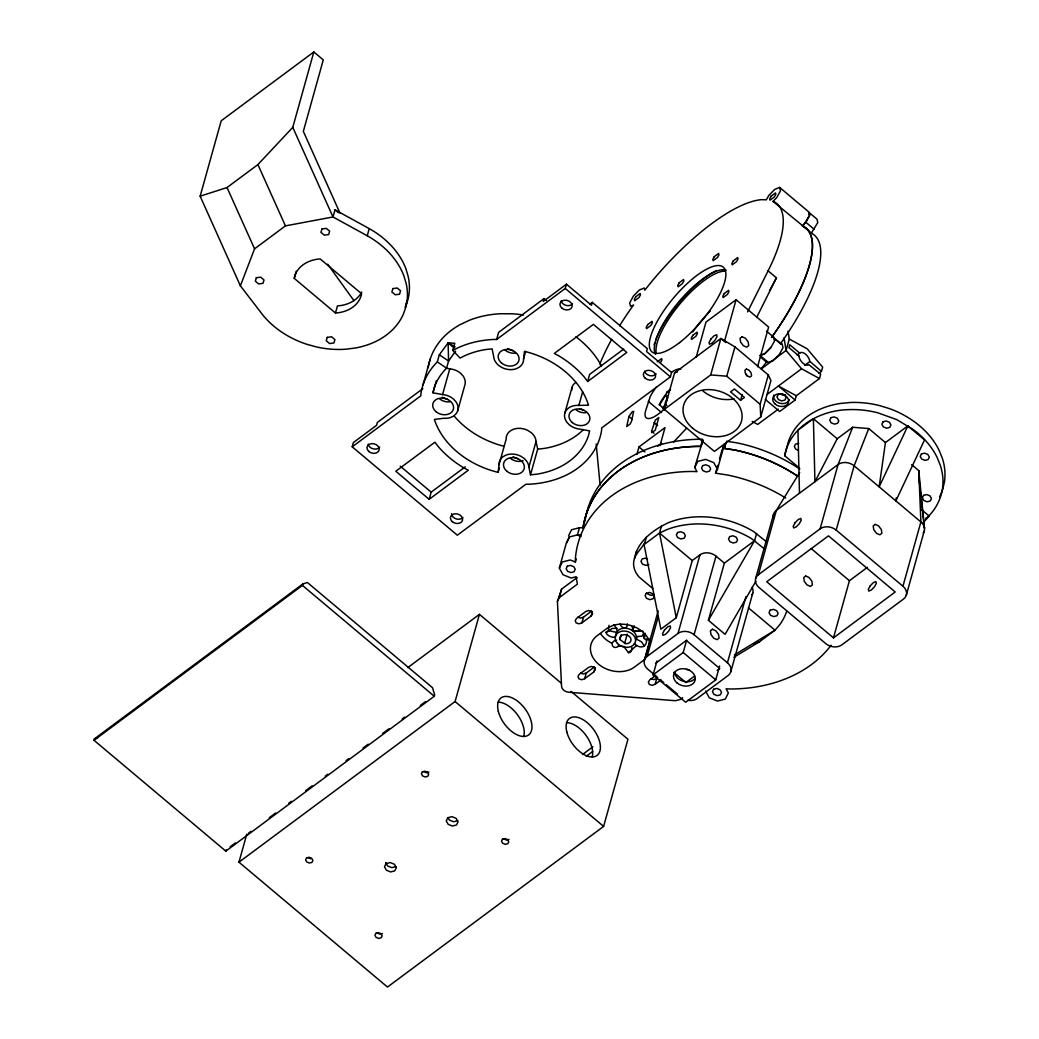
<?xml version="1.0" encoding="UTF-8"?>
<svg xmlns="http://www.w3.org/2000/svg" width="1039" height="1039" viewBox="0 0 1039 1039"><rect width="100%" height="100%" fill="white"/><g stroke="black" fill="none" stroke-linecap="round" stroke-linejoin="round"><path stroke-width="1.5" d="M613.906 624.686C617.413 629.66 620.14 634.219 610.776 630.972C600.308 631.024 610.633 638.842 615.633 636.985M605.802 632.322L608.386 631.218L609.01 625.361M455.121 346.909L448.134 342.857L448.562 361.014L446.575 368.157A80.782 61.885 15.6 0 0 434.081 388.157L432.977 392.807L442.562 394.573A15.169 11.624 15.6 0 1 453.29 398.885L455.783 401.522A15.169 11.624 15.6 0 1 456.368 413.379L454.108 415.639A15.169 11.624 15.6 0 1 443.718 418.275L434.38 419.444A80.782 61.885 15.6 0 0 496.967 472.07L498.123 472.303L499.019 464.758L506.188 439.042A15.169 11.624 15.6 0 1 510.162 431.003L513.162 429.367A15.169 11.624 15.6 0 1 528.085 430.562L531.267 432.692A15.169 11.624 15.6 0 1 536.059 441.419L537.683 449.095L530.5 474.81L536.449 474.226A80.782 61.885 15.6 0 0 588.503 435.536L589.607 430.886L580.022 429.12A15.169 11.624 15.6 0 1 569.294 424.808L566.8 422.172A15.169 11.624 15.6 0 1 566.216 410.314L568.476 408.054A15.169 11.624 15.6 0 1 578.866 405.418L588.438 405.184L588.204 404.249A80.782 61.885 15.6 0 0 525.617 351.624L524.461 351.39L523.565 358.936A15.169 11.624 15.6 0 1 519.604 366.962L516.604 368.598A15.169 11.624 15.6 0 1 501.681 367.416L498.499 365.286A15.169 11.624 15.6 0 1 493.707 356.559L492.083 348.883L486.135 349.468A80.782 61.885 15.6 0 0 460.121 358.091L452.809 350.416L454.796 343.26L448.134 342.857L439.328 354.767L437.328 361.91A92.328 70.73 15.6 0 0 420.99 393.417L420.821 395.82L352.208 446.822L457.329 535.215L525.955 484.213L528.994 484.226A92.328 70.73 15.6 0 0 601.594 430.276L601.763 427.873L670.376 376.871L671.584 372.585L646.544 351.546L647.349 348.675L592.269 302.375L589.697 304.284M701.039 446.341L702.351 439.549M907.852 425.899L885.423 442.575L879.176 486.862L907.852 425.899L924.541 439.939L895.865 500.889L896.306 497.72M634.089 626.205C628.465 633.868 638.699 630.361 642.959 631.244M649.31 639.102L646.453 639.998L644.297 638.543L645.089 634.842M294.245 278.361L294.842 275.816A34.625 26.52 15.6 0 1 317.155 259.231L320.181 258.932L361.598 293.751L361.027 296.115A34.625 26.52 15.6 0 1 338.714 312.7L335.467 313.025L294.245 278.361L296.232 271.218M799.549 468.199L784.692 455.705C789.783 426.613 820.472 410.353 847.941 409.665A80.782 61.885 15.6 0 1 877.76 412.782L896.774 419.626L913.684 429.834A80.782 61.885 15.6 0 1 937.191 457.576L940.347 465.407A80.782 61.885 15.6 0 1 942.438 489.122C940.529 500.408 934.736 511.019 926.048 518.5M313.83 51.95L292.777 127.355L333 216.969L367.248 235.762A80.782 61.885 15.6 0 1 403.898 275.88L406.249 283.816A80.782 61.885 15.6 0 1 405.794 307.31L403.171 314.635A80.782 61.885 15.6 0 1 356.052 347.883L346.507 349.156A80.782 61.885 15.6 0 1 316.713 347L306.934 344.325A80.782 61.885 15.6 0 1 260.062 311.401L240.373 285.816L200.15 196.202L221.203 120.797L313.83 51.95L323.285 59.898L303.336 131.356L339.987 213.112M94.017 740.3L94.406 738.872L302.83 583.97L307.362 582.489L432.523 687.714L434.653 694.818L434.263 696.247L225.84 851.149L94.017 740.3L302.427 585.399L302.83 583.97M405.613 306.219L407.795 300.167A80.782 61.885 15.6 0 0 408.236 276.673L405.898 268.737A80.782 61.885 15.6 0 0 369.235 228.619L335 209.826L333 216.969L285.439 225.879L254.568 248.828L240.373 285.816M335.467 313.025L337.454 305.882L340.714 305.557A34.625 26.52 15.6 0 0 361.728 292.05M367.248 235.762L369.235 228.619M225.84 851.149L226.242 849.72M352.208 446.822L353.403 442.536L376.56 425.315L377.352 422.457L422.821 388.677M571.021 691.377L627.946 739.249L603.607 826.408L387.482 987.05L238.957 862.175L246.788 834.148M406.989 300.648L405.158 307.479M423.055 384.768L430.224 359.052M432.977 392.807L436.354 380.703M442.562 394.573L449.744 368.845L445.64 368.092M429.172 499.317L468.29 470.238L463.147 467.446A92.328 70.73 15.6 0 1 438.12 446.406L434.912 442.185L395.794 471.251L429.172 499.317L431.172 492.161L465.238 466.849M457.718 410.639L464.901 384.911A15.169 11.624 15.6 0 0 462.965 375.806L460.472 373.157A15.169 11.624 15.6 0 0 449.744 368.845M452.809 350.416A92.328 70.73 15.6 0 1 493.59 339.467L496.629 339.48L498.629 332.337L544.085 298.544L546.475 300.544M523.565 358.936L525.682 351.364M544.085 298.544L543.293 301.401L566.45 284.192L591.477 305.232L592.269 302.375M498.123 472.303L499.382 467.771M496.629 339.48L565.255 288.478L566.45 284.192M238.957 862.175L455.095 701.533L479.434 614.361L561.112 683.052M530.5 474.81L528.877 467.134L536.059 441.419M564.865 413.054L572.047 387.339M578.866 405.418L582.658 391.807M587.671 381.508L626.79 352.442L593.412 324.376L554.294 353.442L559.437 356.247A92.328 70.73 15.6 0 1 584.463 377.274L587.671 381.508L589.671 374.365L623.738 349.052M682.61 697.701L680.155 699.52L675.415 700.715L568.658 692.221A6.922 5.299 15.6 0 1 561.567 686.26L557.411 601.321L559.216 597.659L577.372 584.165L576.138 576.749L571.138 578.009L562.982 574.723L559.346 568.086L566.32 543.085L569.333 536.968M557.411 601.321L561.618 589.074L577.177 577.515M559.216 597.659L561.618 589.074M583.126 527.747L579.45 527.734L577.45 534.89L581.126 534.89M559.346 568.086L562.359 561.969L570.255 559.969L575.372 562.034L576.255 558.904M628.92 416.496L626.686 426.548L630.179 423.951L631.465 421.392L633.699 411.34L632.193 411.795L628.92 416.496L632.504 419.496M581.918 622.855L591.178 615.971L592.581 613.685L591.594 611.426L588.801 610.516L585.84 611.477L576.58 618.361L575.177 620.647L576.164 622.906L578.957 623.816L581.918 622.855L583.515 617.14L591.62 611.114M656.661 386.638L654.765 389.209A25.845 8.481 -49.9 0 0 650.167 396.781L645.583 410.899A25.793 8.468 -49.9 0 0 663.934 409.301M591.178 615.971L592.373 611.685M636.894 454.42L638.985 446.926L665.025 427.574L659.999 445.549M651.622 431.237L655.31 420.107L658.804 417.509L655.271 430.12L651.778 432.718L651.622 431.237L654.012 433.237M584.658 678.753L593.918 671.869L595.321 669.597L594.334 667.337L591.542 666.415L588.581 667.389L579.32 674.272L577.918 676.545L578.892 678.805L581.684 679.727L584.658 678.753L586.256 673.038L594.36 667.025M664.389 409.34L674.558 372.897L720.871 338.48L734.937 346.896L768.315 374.962L770.938 380.573L760.756 417.003L714.442 451.433L664.389 409.34L710.702 374.91L720.871 338.48L725.754 342.584M593.918 671.869L595.113 667.583M634.465 558.592C637.478 541.137 653.479 529.773 668.415 522.669A80.782 61.885 15.6 0 1 753.678 531.578L766.12 541.553M696.182 357.221L705.988 322.077L736.093 299.713L768.626 327.064L757.548 366.78M646.076 537.397C645.401 546.475 636.271 551.215 634.089 559.761A26.52 20.312 15.7 0 0 639.154 577.087L652.739 588.516M619.88 639.492L619.66 638.738A5.766 4.416 15.6 0 1 625.114 634.686A5.766 4.416 15.6 0 1 631.024 639.647A5.766 4.416 15.6 0 1 625.556 643.699L619.88 639.492L621.192 634.816M624.621 643.479L627.231 634.128M764.12 548.696L751.678 538.721A80.782 61.885 15.6 0 0 666.415 529.812L659.518 533.072L644.076 544.553L660.843 629.218L676.272 617.737L659.518 533.072L661.505 525.929M724.573 340.948L736.093 299.713M575.372 562.034L575.346 559.242A138.486 106.082 15.6 0 1 693.442 471.472L697.013 471.667L694.727 467.498L702.922 440.055M702.637 440.627L701.052 446.419L700.273 446.38A138.486 106.082 15.6 0 0 582.97 528.306M644.388 660.194L658.168 610.88M650.063 640.595L644.829 659.349L634.478 667.051A25.793 19.767 15.6 0 1 598.568 664.194A25.793 19.767 15.6 0 1 597.178 635.673L607.516 627.985L612.659 625.556A25.845 19.806 15.6 0 1 621.712 624.179L624.894 624.348A25.845 19.806 15.6 0 1 650.063 643.323M657.648 677.454L647.765 669.142A11.546 8.844 15.6 0 1 647.141 656.388L658.323 616.322M760.756 417.003L760.132 404.262L726.768 376.196L734.937 346.896M719.637 665.921L715.741 679.883L685.636 702.26L653.089 674.895L656.986 660.934M655.531 675.571L649.739 679.87L648.336 682.155L649.323 684.415L652.115 685.324L655.077 684.363L656.674 678.649L653.713 679.61L650.921 678.701M785.744 498.032A138.486 106.082 15.6 0 0 727.625 475.044L715.546 473.174L717.728 465.368M719.469 459.108L722.092 449.731M715.546 473.174L717.455 469.316L724.43 444.302L722.521 448.173L734.612 450.03A138.486 106.082 15.6 0 1 797.874 476.369M676.272 617.737L692.234 560.579L699.948 554.852A11.546 8.844 15.6 0 1 716.014 556.125L724.365 563.138L708.403 620.296L725.092 634.335L755.873 581.256M797.757 476.187A138.486 106.082 15.6 0 0 734.456 449.913L724.508 448.393L726.105 442.679M740.586 400.288L744.444 397.418L734.43 389.002L730.573 391.872L740.586 400.288L742.21 394.443M647.141 656.388L678.012 633.439L699.948 554.852M653.089 674.895L683.194 652.518L686.662 640.115M687.805 700.286A11.546 8.844 15.6 0 0 697.195 698.481L728.079 675.532A11.546 8.844 15.6 0 0 727.443 662.778L694.078 634.712L716.014 556.125M760.132 404.262L768.315 374.962M788.004 331.181L789.276 339.052L786.081 350.481L761.639 368.65M708.403 620.296L754.587 540.683L756.574 533.539M765.366 399.483L779.666 411.509L795.108 400.041L796.303 395.755L819.459 378.547L820.654 374.248L808.823 364.611A7.325 4.052 53.4 0 1 803.095 363.325A7.325 4.052 53.4 0 1 798.978 356.325L798.952 356M784.692 455.705L788.211 442.172A80.782 61.885 15.6 0 1 840.265 403.47L849.928 402.522A80.782 61.885 15.6 0 1 879.747 405.639L889.449 408.613A80.782 61.885 15.6 0 1 939.178 450.432L942.334 458.264A80.782 61.885 15.6 0 1 944.438 481.979L942.633 489.538A80.782 61.885 15.6 0 1 939.62 496.733M727.443 662.778L745.95 596.516M755.626 578.541L773.587 514.24M730.82 671.726L752.756 593.126M911.645 464.628L918.788 470.641L920.892 521.929L902.943 586.243A11.546 8.844 15.6 0 1 903.566 598.996L841.811 644.881A11.546 8.844 15.6 0 1 825.745 643.609L759.002 587.477A11.546 8.844 15.6 0 1 758.379 574.736L776.328 510.422L799.679 472.524M818.875 373.313L821.446 371.391L822.654 367.105L807.16 348.792L789.276 339.052M758.379 574.736L820.122 528.838L838.083 464.537L852.668 427.276L868.734 428.549L885.423 442.575M902.943 586.243L836.187 530.111L854.136 465.81L868.734 428.549M833.473 637.868L895.215 591.97L828.473 535.851L766.717 581.749L833.473 637.868L849.421 580.71L867.435 567.333M906.307 595.178L924.255 530.877M636.465 551.449L636.089 552.618A26.52 20.312 15.7 0 0 635.738 554.332M634.245 643.518C638.959 648.583 647.206 648.752 646.583 638.855M639.375 630.53L634.829 631.413L632.894 629.777L634.284 626.244M664.272 410.34L662.726 407.717L665.596 404.21M568.541 535.864L571.554 529.747L579.45 527.734M566.554 543.007L569.554 536.89L577.242 534.968L581.074 536.514M701.559 442.406L702.754 439.965M694.727 467.498L697.753 461.394L705.65 459.394L713.806 462.667L717.455 469.316M747.586 311.869L768.276 270.504A138.486 45.443 -49.9 0 0 774.211 201.787L773.016 201.384L776.808 197.527L780.484 190.799L779.627 187.423L774.756 189.384L768.717 195.54L766.392 199.8L761.392 199.657A138.486 45.443 -49.9 0 0 652.492 280.582L644.803 290.141L644.271 288.011L639.401 289.972L633.348 296.128L629.686 302.856L630.53 306.232L633.595 304.998L631.465 307.882A138.486 45.443 -49.9 0 0 619.608 325.778M756.639 317.466L776.432 277.855L768.094 270.841M852.668 427.276L837.226 438.744L814.927 481.745L813.394 418.704L797.952 430.172L799.485 493.213M769.535 290.712L776.432 277.855M660.505 362.624L661.973 359.936L661.635 358.585L657.258 361.832M774.497 338.701L780.458 343.701L781.237 342.649A138.486 45.352 -50 0 0 811.758 233.346L802.952 226.19L809.459 215.502L808.887 213.255M811.303 233.204L817.81 222.515L816.966 219.138L808.615 212.138M773.016 201.384L803.407 226.346A138.486 45.443 -49.9 0 1 772.886 335.649L772.107 336.688L782.172 344.299L783.016 347.662L779.354 354.403L773.315 360.559L768.444 362.52L760.093 355.52L764.964 353.546L770.99 347.39L774.678 340.662L773.821 337.298L766.457 331.103M627.387 623.842C627.881 629.842 621.218 628.79 620.192 623.907M455.602 351.117L448.562 361.014L439.328 354.767M659.194 404.937C661.505 403.145 668.103 387.885 666.921 400.327M771.47 337.558L772.886 335.649A138.486 45.352 -50 0 0 803.407 226.346L802.952 226.19M761.119 368.845L766.509 362.13L768.444 362.52M645.258 633.374L641.998 636.128L637.076 636.569L636.595 639.18L641.466 641.79L644.232 645.868M608.386 631.218L612.127 628.439L617.127 628.296M922.944 523.162L929.087 515.98L921.775 509.837M200.15 196.202L227.034 187.54L257.906 164.591L292.777 127.355M673.597 442.082L686.662 428.12M797.173 355.052L799.9 352.974A7.325 4.052 53.4 0 1 805.628 354.26A7.325 4.052 53.4 0 1 809.758 361.26L821.446 371.391M802.225 225.944L806.004 222.086L809.68 215.359L808.836 211.982L779.627 187.423M771.003 347.403L764.964 353.546L760.08 355.507M575.658 382.326L573.398 384.599A15.169 11.624 15.6 0 0 571.697 390.365M624.647 647.583L628.478 652.648L636.569 645.531M619.27 645.687C612.646 651.466 608.529 641.388 616.569 640.128M657.739 446.199L661.648 443.302M804.641 365.403L809.784 361.585M766.834 394.612L801.576 368.793L819.459 378.547M407.82 667.583L479.434 614.361M778.289 409.132L757.704 424.432L752.197 421.444M230.151 846.811L235.359 842.941M248.386 833.252L250.996 831.317M269.231 817.771L275.738 812.927M288.764 803.238L291.375 801.303M305.7 790.653L312.22 785.822M325.246 776.133L327.843 774.198M346.078 760.652L348.688 758.704M363.014 748.054L368.222 744.184M382.56 733.534L389.067 728.703M402.093 719.014L404.703 717.079M420.327 705.468L425.535 701.585M724.365 563.138L754.587 540.683M655.479 663.402L686.35 640.453L719.728 668.519L717.157 670.428M655.077 684.363L660.869 680.064M582.502 754.522L592.918 746.781M586.243 756.275L592.711 751.457M694.507 676.09L685.87 682.519L673.869 672.428M733.885 657.31L759.574 641.66L775.016 630.192L779.562 624.946A80.782 61.885 15.6 0 0 786.757 611.062M925.684 518.513L929.087 515.98M734.456 654.895L775.016 630.192L748.353 607.776M665.531 407.743L662.726 407.717M754.067 644.271L759.574 641.66M674.558 372.897L677.493 371.897M94.406 738.872L97.432 737.885M583.515 617.14L580.541 618.101L577.749 617.179M586.256 673.038L583.282 674.012L580.489 673.09M785.393 394.664L783.276 395.197L780.016 393.885M798.692 443.302L795.536 444.108L794.328 446.549L795.783 449.212L797.952 450.082M648.856 564.567L645.7 565.372L642.427 564.06L640.972 561.398L642.18 558.956L645.336 558.151L647.518 559.034M654.193 594.555L651.037 595.36L647.765 594.048M428.912 772.042L426.38 772.691L423.769 771.639M457.692 820.706L453.588 821.745L449.342 820.044L448.082 817.732M395.95 866.604L391.833 867.643L387.599 865.942L385.703 862.487M509.019 839.395L506.487 840.044L503.876 838.993M382.417 933.49L379.897 934.126L377.287 933.074M537.683 449.095L543.631 448.51A80.782 61.885 15.6 0 0 583.191 429.808M628.478 652.648C631.011 653.141 632.27 649.57 631.868 647.518M710.702 374.91L726.768 376.196M726.508 441.25L736.456 442.77A138.486 106.082 15.6 0 1 799.757 469.031M680.792 369.196L680.324 369.04A25.845 8.481 -49.9 0 0 671.83 372.014M780.458 343.701L782.172 344.299M507.759 348.572L512.98 350.663M579.866 408.626L583.788 410.197M442.263 397.249L447.484 399.34M513.058 456.77L518.279 458.874M307.986 857.695L310.596 858.746M796.303 395.755L778.419 386.001L795.108 400.041M437.328 361.91L446.575 368.157M805.783 222.242L814.147 229.242M760.548 357.13L766.509 362.13M799.744 353.143L789.744 344.74L788.952 347.597L799.043 356.078M813.394 418.704L837.226 438.744M565.255 288.478L670.376 376.871M663.83 408.963L659.349 404.496A25.845 8.481 -49.9 0 1 663.934 396.924L665.83 394.352A25.845 8.481 -49.9 0 1 669.999 389.391M648.258 401.327L661.648 412.574M811.108 548.488L849.421 580.71M654.025 422.665L657.596 425.665M638.985 446.926L644.946 451.939M335 209.826L338.389 212.67M448.134 342.857L454.095 347.87M659.518 533.072L692.234 560.579M683.194 652.518L715.741 679.883M660.116 679.532L663.83 682.649M666.298 684.727L677.428 694.091M400.262 466.186L431.172 492.161M455.095 701.533L603.607 826.408M302.427 585.399L434.263 696.247M801.576 368.793L786.081 350.481L784.042 337.896M745.729 374.144L747.145 376.027M327.688 264.205L353.935 300.635M705.637 691.13L709.273 697.779L717.429 701.052L725.339 699.052L728.352 692.948L726.066 688.779L729.651 688.974A138.486 106.082 15.6 0 0 831.096 645.258M257.906 164.591L285.439 225.879M227.034 187.54L254.568 248.828M643.05 633.972L644.297 638.543M773.821 337.285L774.665 340.662M632.206 626.608L632.894 629.777M923.229 532.968A11.546 8.844 15.6 0 0 924.528 528.578L924.372 527.396A11.546 8.844 15.6 0 0 920.892 521.929L854.136 465.81A11.546 8.844 15.6 0 0 838.083 464.537L776.328 510.422A11.546 8.844 15.6 0 0 773.315 516.539L773.471 517.721M919.957 488.174L920.671 494.538M921.009 497.421L924.528 528.578M924.45 527.981L918.788 470.641L919.424 483.395M596.191 444.017L600.126 485.226M724.274 444.198L724.508 448.393M624.595 646.57A25.793 19.767 15.6 0 1 618.231 645.583M612.166 643.401A25.793 19.767 15.6 0 1 600.633 633.712M734.131 398.859A30.001 22.988 15.6 0 1 702.884 390.937M695.26 678.181A11.078 8.481 15.6 0 1 683.194 681.246A11.078 8.481 15.6 0 1 674.701 672.233M689.351 669.908A11.078 8.481 15.6 0 1 686.506 669.389M666.804 405.509A10.39 3.403 -49.9 0 1 667.739 397.703M670.519 389.729A103.861 34.079 -49.9 0 1 666.428 392.21M692.675 331.961A55.392 18.183 -49.9 0 1 710.377 310.856M656.284 353.299A55.392 18.183 -49.9 0 1 680.233 303.505A55.392 18.183 -49.9 0 1 725.261 271.088M654.115 344.896A60.015 19.689 -49.9 0 1 654.856 342.506M655.739 340.013A60.015 19.689 -49.9 0 1 716.533 270.517M599.828 364.066A138.486 45.443 -49.9 0 1 611.711 339.272M655.505 354.351A55.392 18.183 -49.9 0 1 678.545 302.128A55.392 18.183 -49.9 0 1 726.144 270.14M789.263 399.547A8.078 6.182 15.6 0 1 779.744 403.236A8.078 6.182 15.6 0 1 773.743 395.054M678.012 633.439A11.546 8.844 15.6 0 1 694.078 634.712M752.002 587.308A11.546 8.844 15.6 0 1 751.729 595.217M566.554 722.663A23.079 12.754 53.4 0 1 585.606 734.859A23.079 12.754 53.4 0 1 592.23 756.73M498.11 702.156A23.079 12.754 53.4 0 1 517.162 714.351A23.079 12.754 53.4 0 1 523.773 736.222M820.122 528.838A11.546 8.844 15.6 0 1 836.187 530.111M499.019 464.758A15.169 11.624 15.6 0 1 502.98 456.731L505.98 455.095A15.169 11.624 15.6 0 1 520.903 456.277L524.085 458.407A15.169 11.624 15.6 0 1 528.877 467.134M462.926 517.487A6.234 4.779 15.6 0 1 456.056 518.838A6.234 4.779 15.6 0 1 451.575 513.708M428.172 367.702A92.328 70.73 15.6 0 1 459.991 324.688L469.173 320.35A92.328 70.73 15.6 0 1 500.772 313.739L512.084 313.791A92.328 70.73 15.6 0 1 523.5 314.986M575.918 336.792A92.328 70.73 15.6 0 1 601.49 365.988M572.463 303.908A6.234 4.779 15.6 0 1 565.969 305.362A6.234 4.779 15.6 0 1 561.177 300.739M656.103 373.819A6.234 4.779 15.6 0 1 649.778 375.611A6.234 4.779 15.6 0 1 644.674 371.209M379.677 447.095A6.234 4.779 15.6 0 1 373.183 448.835A6.234 4.779 15.6 0 1 368.196 444.173M504.149 446.341A80.782 61.885 15.6 0 1 454.459 416.366M586.126 412.639A10.611 8.13 15.6 0 1 575.931 409.691M523.111 460.693A10.611 8.13 15.6 0 1 510.435 458.368M515.331 353.104A10.611 8.13 15.6 0 1 505.136 350.156M449.835 401.794A10.611 8.13 15.6 0 1 439.627 398.833M582.97 528.357A138.486 106.082 15.6 0 1 700.273 446.38M584.97 521.214A138.486 106.082 15.6 0 1 702.273 439.237M615.919 635.517A10.39 7.961 15.6 0 1 627.738 628.53A10.39 7.961 15.6 0 1 635.738 640.193M256.321 277.738L255.321 281.127L258.659 283.933L262.997 283.348L264.01 279.959L260.672 277.153L256.321 277.738M321.96 228.957L320.947 232.346L324.285 235.152L328.636 234.567L329.636 231.178L326.298 228.372L321.96 228.957M327.246 337.363L326.246 340.753L329.584 343.558L333.922 342.974L334.922 339.584L331.584 336.779L327.246 337.363M392.885 288.582L391.872 291.972L395.21 294.777L399.56 294.193L400.56 290.803L397.223 287.998L392.885 288.582M830.901 417.704L829.706 420.159L831.161 422.808L834.434 424.12L837.59 423.315L838.785 420.86L837.33 418.21L834.057 416.899L830.901 417.704M921.437 453.952L920.242 456.407L921.697 459.056L924.97 460.368L928.126 459.563L929.321 457.108L927.866 454.459L924.593 453.147L921.437 453.952M923.567 495.369L922.359 497.824L923.827 500.473L927.087 501.785L930.243 500.98L931.451 498.525L929.983 495.876L926.723 494.564L923.567 495.369M306.596 857.902L305.622 859.85L306.791 861.98L309.401 863.032L311.934 862.396L312.895 860.435L311.726 858.305L309.115 857.253L306.596 857.902M422.379 771.847L421.418 773.795L422.574 775.925L425.185 776.977L427.717 776.328L428.678 774.38L427.523 772.25L424.912 771.198L422.379 771.847M386.066 863.591L384.508 866.773L386.391 870.227L390.638 871.929L394.755 870.89L396.314 867.708L394.417 864.253L390.183 862.552L386.066 863.591M375.884 933.282L374.923 935.243L376.079 937.36L378.703 938.412L381.222 937.775L382.183 935.814L381.027 933.697L378.417 932.645L375.884 933.282M567.359 566.19L566.151 568.632L567.619 571.281L570.879 572.593L574.035 571.801L575.242 569.346L573.788 566.697L570.528 565.385L567.359 566.19M447.822 817.693L446.251 820.875L448.147 824.33L452.394 826.031L456.498 824.992L458.069 821.81L456.173 818.355L451.926 816.654L447.822 817.693M502.473 839.2L501.512 841.148L502.681 843.278L505.292 844.33L507.811 843.681L508.785 841.733L507.616 839.603L505.006 838.551L502.473 839.2M702.754 465.602L701.546 468.044L703 470.706L706.273 472.018L709.429 471.212L710.637 468.771L709.182 466.108L705.91 464.797L702.754 465.602M646.323 593.23L645.115 595.672L646.57 598.334L649.843 599.646L652.999 598.841L654.206 596.399L652.752 593.737L649.479 592.425L646.323 593.23M677.545 532.539L676.337 534.981L677.792 537.631L681.052 538.942L684.22 538.15L685.415 535.708L683.961 533.046L680.701 531.734L677.545 532.539M778.172 394.495L776.964 396.937L778.419 399.599L781.679 400.911L784.848 400.106L786.055 397.664L784.601 395.015L781.328 393.703L778.172 394.495M729.69 536.592L728.495 539.033L729.949 541.696L733.209 543.007L736.365 542.202L737.573 539.761L736.119 537.098L732.859 535.786L729.69 536.592M713.65 689.234L712.455 691.675L713.91 694.338L717.17 695.649L720.326 694.844L721.534 692.403L720.079 689.74L716.819 688.428L713.65 689.234M770.237 610.166L769.029 612.62L770.483 615.27L773.756 616.582L776.912 615.776L778.12 613.335L776.665 610.685L773.406 609.374L770.237 610.166M883.059 421.782L881.851 424.224L883.319 426.886L886.579 428.198L889.735 427.393L890.942 424.951L889.488 422.289L886.228 420.977L883.059 421.782M635.777 296.725L634.309 299.414L634.66 300.765L639.024 297.518L640.492 294.829L640.154 293.479L635.777 296.725M647.687 324.597L646.219 327.298L646.557 328.649L650.921 325.402L652.388 322.7L652.05 321.35L647.687 324.597M679.181 282.764L677.714 285.452L678.051 286.803L682.415 283.556L683.896 280.868L683.545 279.517L679.181 282.764M714.274 256.672L712.806 259.373L713.144 260.724L717.52 257.477L718.988 254.776L718.65 253.438L714.274 256.672M733.313 260.815L731.846 263.503L732.183 264.854L736.547 261.607L738.015 258.919L737.677 257.568L733.313 260.815M692.727 335.402L691.26 338.104L691.597 339.454L695.974 336.207L697.442 333.506L697.104 332.155L692.727 335.402M771.146 196.137L769.665 198.826L770.016 200.176L774.38 196.929L775.847 194.241L775.51 192.89L771.146 196.137M724.235 293.569L722.767 296.258L723.105 297.609L727.469 294.362L728.936 291.673L728.599 290.323L724.235 293.569M710.962 338.961L709.053 342.454L709.494 344.208L712.027 343.195L715.17 339.987L717.079 336.493L716.637 334.74L714.092 335.766L710.962 338.961M664.453 630.102L662.544 633.608L662.986 635.361L665.531 634.335L668.661 631.141L670.571 627.647L670.129 625.894L667.596 626.907L664.453 630.102M795.121 522.682L793.212 526.189L793.653 527.942L796.186 526.916L799.329 523.721L801.238 520.214L800.796 518.461L798.264 519.487L795.121 522.682M870.214 585.827L868.305 589.334L868.747 591.087L871.279 590.061L874.422 586.866L876.332 583.36L875.89 581.606L873.357 582.632L870.214 585.827M742.054 336.766L740.041 338.324L740.586 342.013L743.34 345.688L746.716 347.182L748.716 345.623L748.184 341.922L745.418 338.259L742.054 336.766M746.444 369.066L744.898 370.274L745.314 373.118L747.444 375.936L750.028 377.079L751.574 375.884L751.158 373.04L749.041 370.222L746.444 369.066M712.416 629.257L710.416 630.816L710.949 634.504L713.715 638.18L717.092 639.66L719.092 638.102L718.546 634.413L715.793 630.751L712.416 629.257M805.732 576.022L803.731 577.58L804.264 581.282L807.03 584.944L810.407 586.438L812.407 584.879L811.875 581.178L809.108 577.515L805.732 576.022M875.202 524.383L873.202 525.942L873.747 529.643L876.5 533.306L879.877 534.799L881.877 533.241L881.345 529.552L878.578 525.877L875.202 524.383M692.506 428.094A30.001 22.988 15.6 0 0 741.391 421.509A30.001 22.988 15.6 0 0 703.819 389.911A30.001 22.988 15.6 0 0 692.506 428.094M676.999 682.896A11.078 8.481 15.6 0 0 695.052 680.467A11.078 8.481 15.6 0 0 681.181 668.804A11.078 8.481 15.6 0 0 676.999 682.896M679.558 342.597A55.392 18.183 -49.9 0 0 723.988 267.854A55.392 18.183 -49.9 0 0 659.181 317.999A55.392 18.183 -49.9 0 0 679.558 342.597M775.302 404.184A8.078 6.182 15.6 0 0 788.471 402.405A8.078 6.182 15.6 0 0 778.354 393.898A8.078 6.182 15.6 0 0 775.302 404.184M498.356 711.442A23.079 12.754 53.4 0 0 527.267 735.742A23.079 12.754 53.4 0 0 518.799 702.156A23.079 12.754 53.4 0 0 498.356 711.442M566.813 731.95A23.079 12.754 53.4 0 0 595.711 756.249A23.079 12.754 53.4 0 0 587.243 722.663A23.079 12.754 53.4 0 0 566.813 731.95M452.264 521.656A6.234 4.779 15.6 0 0 462.485 520.461A6.234 4.779 15.6 0 0 454.822 513.798A6.234 4.779 15.6 0 0 452.264 521.656M561.8 308.076A6.234 4.779 15.6 0 0 572.021 306.882A6.234 4.779 15.6 0 0 564.372 300.206A6.234 4.779 15.6 0 0 561.8 308.076M645.232 378.235A6.234 4.779 15.6 0 0 655.453 377.04A6.234 4.779 15.6 0 0 647.804 370.365A6.234 4.779 15.6 0 0 645.232 378.235M368.819 451.497A6.234 4.779 15.6 0 0 379.04 450.303A6.234 4.779 15.6 0 0 371.391 443.64A6.234 4.779 15.6 0 0 368.819 451.497M572.333 422.548A10.611 8.13 15.6 0 0 589.645 420.224A10.611 8.13 15.6 0 0 576.346 409.041A10.611 8.13 15.6 0 0 572.333 422.548M506.837 471.225A10.611 8.13 15.6 0 0 524.137 468.901A10.611 8.13 15.6 0 0 510.85 457.718A10.611 8.13 15.6 0 0 506.837 471.225M436.042 411.704A10.611 8.13 15.6 0 0 453.342 409.366A10.611 8.13 15.6 0 0 440.042 398.197A10.611 8.13 15.6 0 0 436.042 411.704M501.538 363.014A10.611 8.13 15.6 0 0 518.838 360.689A10.611 8.13 15.6 0 0 505.538 349.507A10.611 8.13 15.6 0 0 501.538 363.014M617.478 643.492A10.39 7.961 15.6 0 0 634.933 643.05A10.39 7.961 15.6 0 0 623.608 631.037A10.39 7.961 15.6 0 0 617.478 643.492"/></g></svg>
